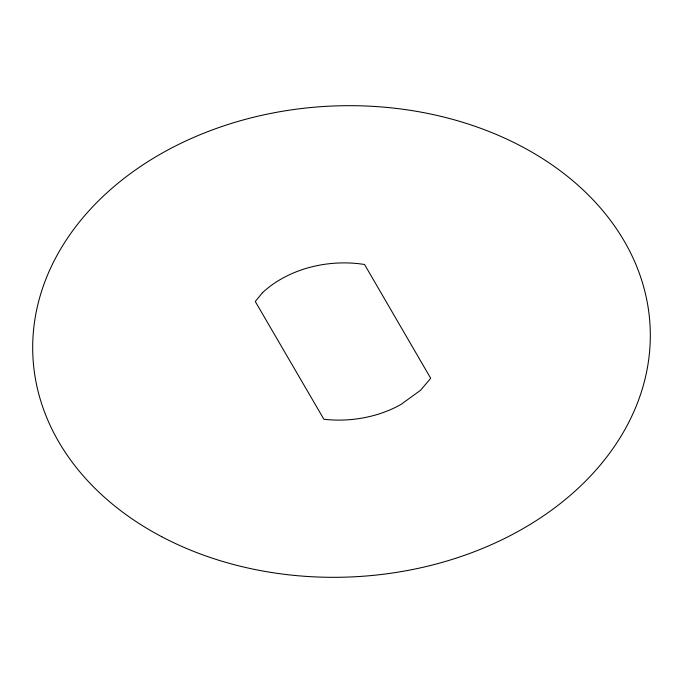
<?xml version="1.0" encoding="UTF-8"?>
<svg xmlns="http://www.w3.org/2000/svg" width="683" height="683" viewBox="0 0 683 683"><rect width="100%" height="100%" fill="white"/><g stroke="black" fill="none" stroke-linecap="round" stroke-linejoin="round"><path stroke-width="1.02" d="M262.468 292.708L255.28 301.51L323.896 419.268A102.988 78.545 -2.7 0 0 400.767 404.584L420.532 390.292L430.708 378.288L364.534 264.458L359.104 263.732A102.988 78.545 -2.7 0 0 262.468 292.708M161.82 536.77A308.955 235.635 -2.7 0 0 648.85 358.37A308.955 235.635 -2.7 0 0 213.83 129.36A308.955 235.635 -2.7 0 0 161.82 536.77"/></g></svg>
